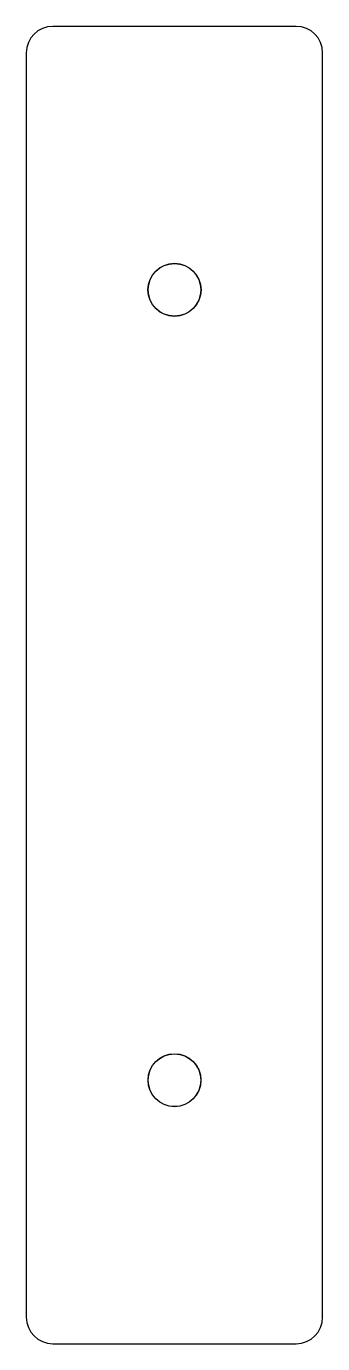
# Paper-space layout '_Front' of a CAD drawing. Header units: millimetres. Extents: x -31 to 14, y -66 to 134.
import ezdxf

# ---------------------------------------------------------------- set-up
doc = ezdxf.new("R2010")
doc.units = ezdxf.units.MM

psp = doc.layouts.new('_Front')

# ---------------------------------------------------------------- linework, layer by layer
at = {"color": 7, "linetype": 'Continuous', "lineweight": 25}
for p, q in [((9.81, 134.27), (-27.19, 134.27)), ((-31.19, 130.27), (-31.19, -61.73)), ((13.81, -61.73), (13.81, 130.27)), ((-27.19, -65.73), (9.81, -65.73))]:
    psp.add_line(p, q, dxfattribs=at)
for centre, radius in [((-8.69, 94.27), 4.03), ((-8.69, 94.27), 4), ((-8.69, -25.73), 4.02), ((-8.69, -25.73), 4)]:
    psp.add_circle(centre, radius, dxfattribs=at)
for centre, start, end in [((-27.19, 130.27), 90, 180), ((9.81, 130.27), 0, 90), ((-27.19, -61.73), 180, 270), ((9.81, -61.73), 270, 0)]:
    psp.add_arc(centre, 4, start, end, dxfattribs=at)

doc.saveas('drawing.dxf')
